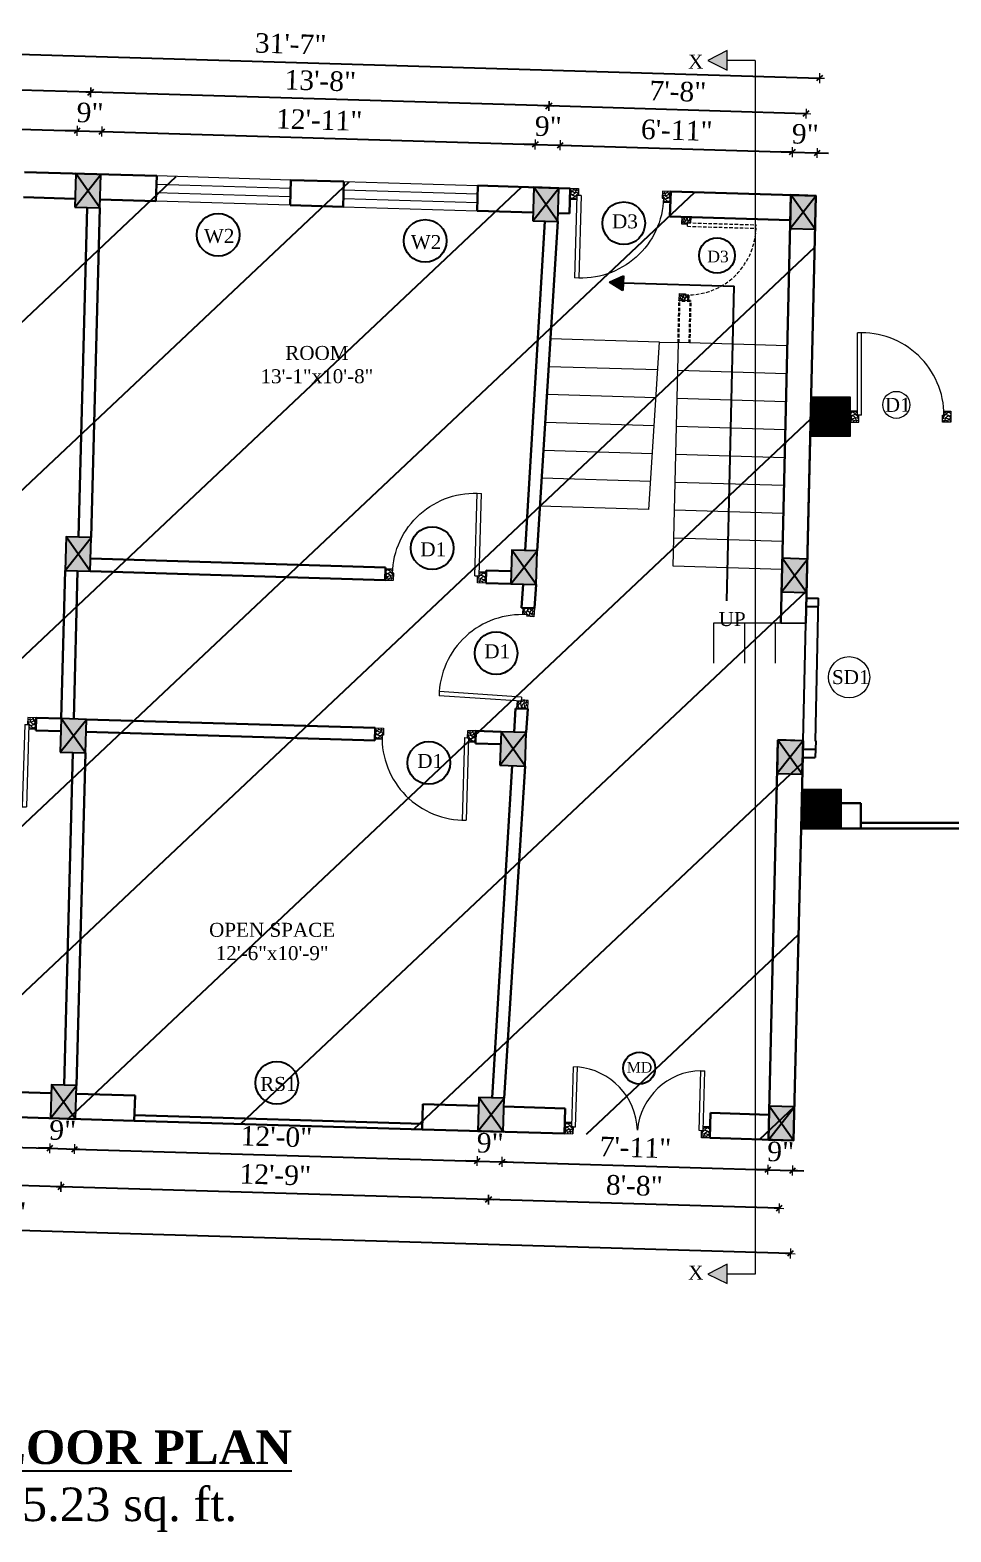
# Model space of a CAD drawing. Header units: inches. Extents: x 118463 to 132921, y -24238 to -19742.
# Drawn here: x 120069 to 120399, y -23437 to -22899 of the extents above; entities that cross this region are included whole.
import ezdxf

# ---------------------------------------------------------------- set-up
doc = ezdxf.new("R2010")
doc.units = ezdxf.units.IN
doc.header["$LTSCALE"] = 5
doc.header["$MEASUREMENT"] = 0
doc.linetypes.add('HIDDEN', pattern=[0.375, 0.25, -0.125])
for name, color, linetype, lineweight in [('A-WALL', 7, 'Continuous', 9), ('Dimension', 7, 'Continuous', 18), ('DOOR', 62, 'Continuous', 0), ('Dw', 2, 'Continuous', 18), ('tefriş', 30, 'Continuous', 9)]:
    doc.layers.add(name, color=color, linetype=linetype, lineweight=lineweight)
doc.layers.add('dim line', color=7, linetype='Continuous', lineweight=15, true_color=0xfab2b2)
doc.layers.add('TEXT', color=6, linetype='Continuous')
doc.layers.add('WALL', color=7, linetype='Continuous')
doc.styles.add('ordinary', font='times.ttf')
doc.dimstyles.new('Copy of 96', dxfattribs={"dimtxt": 7, "dimasz": 4, "dimexe": 0.5, "dimexo": 0.5, "dimgap": 3, "dimtad": 1, "dimdec": 1, "dimzin": 11, "dimdsep": 46, "dimlunit": 4, "dimtxsty": 'ordinary', "dimblk": 'OBLIQUE', "dimcen": 0.09, "dimse1": 1, "dimse2": 1, "dimclrt": 6, "dimazin": 0, "dimtfac": 1, "dimtdec": 1, "dimtix": 1, "dimtmove": 2, "dimatfit": 3, "dimldrblk": 'leader', "dimfxl": 0.5, "dimfxlon": 1, "dimtolj": 1, "dimtzin": 0, "dimarcsym": 0})

# ---------------------------------------------------------------- blocks, each defined once
blk = doc.blocks.new('C1a')
at = {"color": 1, "ltscale": 5}
for p, q in [((18657.75, 4625.76), (18648.75, 4625.76)), ((18648.75, 4625.76), (18648.82, 4613.76)), ((18657.82, 4613.76), (18657.75, 4625.76)), ((18648.82, 4613.76), (18657.82, 4613.76))]:
    blk.add_line(p, q, dxfattribs=at)
blk = doc.blocks.new('A$C27B36B59')
at = {"layer": 'DOOR'}
for p, q in [((0, 4), (0, 0)), ((2.5, 4), (0, 4)), ((0, 0), (3, 0)), ((2.5, 2.5), (2.5, 4)), ((3, 2.5), (2.5, 2.5)), ((3, 0), (3, 2.5))]:
    blk.add_line(p, q, dxfattribs=at)
for centre, radius, start, end in [((-1.4, -0.54), 4.75, 22.1411, 72.838), ((1.34, 2.09), 1.64, 45.138, 144.8948), ((2.21, 0.3), 2.49, 83.3149, 152.658), ((0.13, 0.37), 2.05, 349.4875, 93.6805), ((1.96, -0.47), 2.01, 58.7447, 166.495), ((-0.06, 0.32), 1.13, 343.542, 86.947), ((2.08, -0.4), 1.17, 38.2816, 160.1519)]:
    blk.add_arc(centre, radius, start, end, dxfattribs=at)
blk = doc.blocks.new('D2')
at = {"layer": 'DOOR'}
for p, q in [((74473.95, 24047.59), (74473.95, 24018.09)), ((74473.95, 24047.59), (74475.45, 24047.59)), ((74475.45, 24047.59), (74475.45, 24018.13))]:
    blk.add_line(p, q, dxfattribs=at)
blk.add_arc((74473.95, 24047.59), 29.5, 180, 272.9146, dxfattribs=at)
at = {"layer": 'DOOR', "xscale": -1, "rotation": 180}
blk.add_blockref('A$C27B36B59', (74441.95, 24050.09), dxfattribs=at)
at = {"layer": 'DOOR', "rotation": 180}
blk.add_blockref('A$C27B36B59', (74477.95, 24050.09), dxfattribs=at)
blk = doc.blocks.new('smalldoor hidden')
at = {"layer": 'DOOR', "linetype": 'HIDDEN'}
for p, q in [((9851.61, -757.15), (9876.16, -757.15)), ((9851.61, -758.4), (9851.61, -757.15)), ((9851.61, -758.4), (9876.19, -758.4))]:
    blk.add_line(p, q, dxfattribs=at)
blk.add_arc((9851.61, -758.4), 24.58, 270, 2.9146, dxfattribs=at)
at = {"layer": 'DOOR', "linetype": 'HIDDEN', "yscale": 0.8333000000020547, "zscale": 0.8333000000002357, "rotation": 270}
for p, xscale in [((9849.52, -755.07), 0.8332999999984168), ((9849.52, -785.07), -0.8332999999984168)]:
    blk.add_blockref('A$C27B36B59', p, dxfattribs=dict(at, xscale=xscale))
blk = doc.blocks.new('x-x')
at = {"ltscale": 5}
for points in [[(11364.03, -701.52), (11364.03, -694.51), (11357.15, -698.09)], [(11364.03, -1135.52), (11364.03, -1128.51), (11357.15, -1132.09)]]:
    blk.add_hatch(color=256, dxfattribs=at).paths.add_polyline_path(points)
for p, q in [((11364.03, -694.51), (11357.15, -698.09)), ((11357.15, -698.09), (11364.03, -701.52)), ((11364.03, -701.52), (11364.03, -694.51)), ((11374.13, -698.09), (11364.03, -698.09)), ((11374.13, -698.09), (11374.13, -1132.09)), ((11364.03, -1128.51), (11357.15, -1132.09)), ((11357.15, -1132.09), (11364.03, -1135.52)), ((11364.03, -1135.52), (11364.03, -1128.51)), ((11374.13, -1132.09), (11364.03, -1132.09))]:
    blk.add_line(p, q, dxfattribs=at)
at = {"layer": 'A-WALL', "color": 1, "ltscale": 5}
blk.add_line((11374.13, -1120.09), (11374.13, -1132.09), dxfattribs=at)
at = {"layer": 'TEXT', "style": 'ordinary'}
for p in [(11350.08, -700.97), (11350.08, -1134.1)]:
    blk.add_text('X', height=5, dxfattribs=at).set_placement(p)
blk = doc.blocks.new('oblique')
at = {"color": 0, "lineweight": -2}
blk.add_line((0.25, 0.25), (-0.25, -0.25), dxfattribs=at)
at = {"layer": 'dim line', "lineweight": 9}
for p, q in [((-0.4375, 0), (0.4375, 0)), ((0, 0.4375), (0, -0.4375))]:
    blk.add_line(p, q, dxfattribs=at)
blk = doc.blocks.new('*D2945')
at = {"layer": 'A-WALL', "color": 0, "lineweight": -2, "ltscale": 50, "transparency": 16777216}
blk.add_line((120337.38, -23320.93), (120233.43, -23317.82), dxfattribs=at)
at = {"layer": 'Defpoints', "color": 0, "ltscale": 50, "transparency": 16777216}
for p in [(120234.15, -23293.42), (120338.11, -23296.52), (120233.43, -23317.82)]:
    blk.add_point(p, dxfattribs=at)
at = {"layer": 'A-WALL', "color": 0, "lineweight": -2, "ltscale": 50, "transparency": 16777216, "xscale": 4, "yscale": 4, "zscale": 4}
for p, rotation in [((120233.43, -23317.82), 178.2899854281403), ((120337.38, -23320.93), 358.2899854281403)]:
    blk.add_blockref('oblique', p, dxfattribs=dict(at, rotation=rotation))
at = {"layer": 'A-WALL', "color": 6, "ltscale": 50, "transparency": 16777216, "insert": (120285.6, -23312.82), "char_height": 7, "attachment_point": 5, "rotation": 358.29, "style": 'ordinary'}
blk.add_mtext('\\A1;8\'-8"', dxfattribs=at)
blk = doc.blocks.new('_OBLIQUE')
at = {"color": 0, "linetype": 'ByBlock'}
blk.add_line((-0.5, -0.5), (0.5, 0.5), dxfattribs=at)
blk = doc.blocks.new('leader')
at = {"layer": 'Dimension'}
for p, q in [((0, -4.33), (0, 4.33)), ((-4.42, 0), (4.42, 0))]:
    blk.add_line(p, q, dxfattribs=at)
blk = doc.blocks.new('*D2946')
at = {"layer": 'A-WALL', "color": 0, "lineweight": -2, "ltscale": 50, "transparency": 16777216}
blk.add_line((120233.43, -23317.82), (120080.49, -23313.26), dxfattribs=at)
at = {"layer": 'Defpoints', "color": 0, "ltscale": 50, "transparency": 16777216}
for p in [(120081.22, -23288.85), (120234.15, -23293.42), (120080.49, -23313.26)]:
    blk.add_point(p, dxfattribs=at)
at = {"layer": 'A-WALL', "color": 0, "lineweight": -2, "ltscale": 50, "transparency": 16777216, "xscale": 4, "yscale": 4, "zscale": 4}
for p, rotation in [((120080.49, -23313.26), 178.2899854281424), ((120233.43, -23317.82), 358.2899854281424)]:
    blk.add_blockref('oblique', p, dxfattribs=dict(at, rotation=rotation))
at = {"layer": 'A-WALL', "color": 6, "ltscale": 50, "transparency": 16777216, "insert": (120157.16, -23308.97), "char_height": 7, "attachment_point": 5, "rotation": 358.29, "style": 'ordinary'}
blk.add_mtext('\\A1;12\'-9"', dxfattribs=at)
blk = doc.blocks.new('*D2947')
at = {"layer": 'A-WALL', "color": 0, "lineweight": -2, "ltscale": 50, "transparency": 16777216}
blk.add_line((120080.49, -23313.26), (119930.56, -23308.78), dxfattribs=at)
at = {"layer": 'Defpoints', "color": 0, "ltscale": 50, "transparency": 16777216}
for p in [(119931.29, -23284.38), (120081.22, -23288.85), (119930.56, -23308.78)]:
    blk.add_point(p, dxfattribs=at)
at = {"layer": 'A-WALL', "color": 0, "lineweight": -2, "ltscale": 50, "transparency": 16777216, "xscale": 4, "yscale": 4, "zscale": 4}
for p, rotation in [((119930.56, -23308.78), 178.2899854281424), ((120080.49, -23313.26), 358.2899854281424)]:
    blk.add_blockref('oblique', p, dxfattribs=dict(at, rotation=rotation))
at = {"layer": 'A-WALL', "color": 6, "ltscale": 50, "transparency": 16777216, "insert": (120005.72, -23304.46), "char_height": 7, "attachment_point": 5, "rotation": 358.29, "style": 'ordinary'}
blk.add_mtext('\\A1;12\'-6"', dxfattribs=at)
blk = doc.blocks.new('*D2934')
at = {"layer": 'A-WALL', "color": 0, "lineweight": -2, "ltscale": 50, "transparency": 16777216}
blk.add_line((120341.4, -23337.1), (119768.65, -23320), dxfattribs=at)
at = {"layer": 'Defpoints', "color": 0, "ltscale": 50, "transparency": 16777216}
for p in [(119769.86, -23279.56), (120342.61, -23296.66), (119768.65, -23320)]:
    blk.add_point(p, dxfattribs=at)
at = {"layer": 'A-WALL', "color": 0, "lineweight": -2, "ltscale": 50, "transparency": 16777216, "xscale": 4, "yscale": 4, "zscale": 4}
for p, rotation in [((119768.65, -23320), 178.2899854281424), ((120341.4, -23337.1), 358.2899854281424)]:
    blk.add_blockref('oblique', p, dxfattribs=dict(at, rotation=rotation))
at = {"layer": 'A-WALL', "color": 6, "ltscale": 50, "transparency": 16777216, "insert": (120055.22, -23322), "char_height": 7, "attachment_point": 5, "rotation": 358.29, "style": 'ordinary'}
blk.add_mtext('\\A1;48\'-0"', dxfattribs=at)
blk = doc.blocks.new('*D2957')
at = {"layer": 'A-WALL', "color": 0, "lineweight": -2, "ltscale": 50, "transparency": 16777216}
blk.add_line((119982.59, -22932.44), (120086.19, -22935.53), dxfattribs=at)
at = {"layer": 'Defpoints', "color": 0, "ltscale": 50, "transparency": 16777216}
for p in [(120086.19, -22935.53), (119982.13, -22947.74), (120085.73, -22950.84)]:
    blk.add_point(p, dxfattribs=at)
at = {"layer": 'A-WALL', "color": 0, "lineweight": -2, "ltscale": 50, "transparency": 16777216, "xscale": 4, "yscale": 4, "zscale": 4}
for p, rotation in [((119982.59, -22932.44), 178.2899854281425), ((120086.19, -22935.53), 358.2899854281425)]:
    blk.add_blockref('oblique', p, dxfattribs=dict(at, rotation=rotation))
at = {"layer": 'A-WALL', "color": 6, "ltscale": 50, "transparency": 16777216, "insert": (120034.58, -22927.43), "char_height": 7, "attachment_point": 5, "rotation": 358.29, "style": 'ordinary'}
blk.add_mtext('\\A1;8\'-8"', dxfattribs=at)
blk = doc.blocks.new('*D2958')
at = {"layer": 'A-WALL', "color": 0, "lineweight": -2, "ltscale": 50, "transparency": 16777216}
for p, q in [((120086.19, -22935.53), (120082.19, -22935.41)), ((120086.19, -22935.53), (120095.19, -22935.8)), ((120095.19, -22935.8), (120099.18, -22935.92))]:
    blk.add_line(p, q, dxfattribs=at)
at = {"layer": 'Defpoints', "color": 0, "ltscale": 50, "transparency": 16777216}
for p in [(120095.19, -22935.8), (120085.73, -22950.84), (120094.73, -22951.11)]:
    blk.add_point(p, dxfattribs=at)
at = {"layer": 'A-WALL', "color": 0, "lineweight": -2, "ltscale": 50, "transparency": 16777216, "xscale": 4, "yscale": 4, "zscale": 4}
for p, rotation in [((120086.19, -22935.53), 358.2899854281425), ((120095.19, -22935.8), 178.2899854281425)]:
    blk.add_blockref('oblique', p, dxfattribs=dict(at, rotation=rotation))
at = {"layer": 'A-WALL', "color": 6, "ltscale": 50, "transparency": 16777216, "insert": (120090.88, -22929.1), "char_height": 7, "attachment_point": 5, "rotation": 358.29, "style": 'ordinary'}
blk.add_mtext('\\A1;9"', dxfattribs=at)
blk = doc.blocks.new('*D2959')
at = {"layer": 'A-WALL', "color": 0, "lineweight": -2, "ltscale": 50, "transparency": 16777216}
blk.add_line((120095.19, -22935.8), (120250.12, -22940.43), dxfattribs=at)
at = {"layer": 'Defpoints', "color": 0, "ltscale": 50, "transparency": 16777216}
for p in [(120250.12, -22940.43), (120094.73, -22951.11), (120249.66, -22955.73)]:
    blk.add_point(p, dxfattribs=at)
at = {"layer": 'A-WALL', "color": 0, "lineweight": -2, "ltscale": 50, "transparency": 16777216, "xscale": 4, "yscale": 4, "zscale": 4}
for p, rotation in [((120095.19, -22935.8), 178.2899854281425), ((120250.12, -22940.43), 358.2899854281425)]:
    blk.add_blockref('oblique', p, dxfattribs=dict(at, rotation=rotation))
at = {"layer": 'A-WALL', "color": 6, "ltscale": 50, "transparency": 16777216, "insert": (120172.85, -22931.62), "char_height": 7, "attachment_point": 5, "rotation": 358.29, "style": 'ordinary'}
blk.add_mtext('\\A1;12\'-11"', dxfattribs=at)
blk = doc.blocks.new('*D2960')
at = {"layer": 'A-WALL', "color": 0, "lineweight": -2, "ltscale": 50, "transparency": 16777216}
for p, q in [((120250.12, -22940.43), (120246.12, -22940.31)), ((120250.12, -22940.43), (120259.11, -22940.69)), ((120259.11, -22940.69), (120263.11, -22940.81))]:
    blk.add_line(p, q, dxfattribs=at)
at = {"layer": 'Defpoints', "color": 0, "ltscale": 50, "transparency": 16777216}
for p in [(120259.11, -22940.69), (120249.66, -22955.73), (120258.66, -22956)]:
    blk.add_point(p, dxfattribs=at)
at = {"layer": 'A-WALL', "color": 0, "lineweight": -2, "ltscale": 50, "transparency": 16777216, "xscale": 4, "yscale": 4, "zscale": 4}
for p, rotation in [((120250.12, -22940.43), 358.2899854281425), ((120259.11, -22940.69), 178.2899854281425)]:
    blk.add_blockref('oblique', p, dxfattribs=dict(at, rotation=rotation))
at = {"layer": 'A-WALL', "color": 6, "ltscale": 50, "transparency": 16777216, "insert": (120254.81, -22933.99), "char_height": 7, "attachment_point": 5, "rotation": 358.29, "style": 'ordinary'}
blk.add_mtext('\\A1;9"', dxfattribs=at)
blk = doc.blocks.new('*D2961')
at = {"layer": 'A-WALL', "color": 0, "lineweight": -2, "ltscale": 50, "transparency": 16777216}
blk.add_line((120259.11, -22940.69), (120342.08, -22943.17), dxfattribs=at)
at = {"layer": 'Defpoints', "color": 0, "ltscale": 50, "transparency": 16777216}
for p in [(120342.08, -22943.17), (120258.66, -22956), (120341.62, -22958.48)]:
    blk.add_point(p, dxfattribs=at)
at = {"layer": 'A-WALL', "color": 0, "lineweight": -2, "ltscale": 50, "transparency": 16777216, "xscale": 4, "yscale": 4, "zscale": 4}
for p, rotation in [((120259.11, -22940.69), 178.2899854281425), ((120342.08, -22943.17), 358.2899854281425)]:
    blk.add_blockref('oblique', p, dxfattribs=dict(at, rotation=rotation))
at = {"layer": 'A-WALL', "color": 6, "ltscale": 50, "transparency": 16777216, "insert": (120300.79, -22935.37), "char_height": 7, "attachment_point": 5, "rotation": 358.29, "style": 'ordinary'}
blk.add_mtext('\\A1;6\'-11"', dxfattribs=at)
blk = doc.blocks.new('*D2962')
at = {"layer": 'A-WALL', "color": 0, "lineweight": -2, "ltscale": 50, "transparency": 16777216}
for p, q in [((120342.08, -22943.17), (120338.08, -22943.05)), ((120342.08, -22943.17), (120351.07, -22943.44)), ((120351.07, -22943.44), (120355.07, -22943.56))]:
    blk.add_line(p, q, dxfattribs=at)
at = {"layer": 'Defpoints', "color": 0, "ltscale": 50, "transparency": 16777216}
for p in [(120351.07, -22943.44), (120341.62, -22958.48), (120350.61, -22958.75)]:
    blk.add_point(p, dxfattribs=at)
at = {"layer": 'A-WALL', "color": 0, "lineweight": -2, "ltscale": 50, "transparency": 16777216, "xscale": 4, "yscale": 4, "zscale": 4}
for p, rotation in [((120342.08, -22943.17), 358.2899854281425), ((120351.07, -22943.44), 178.2899854281425)]:
    blk.add_blockref('oblique', p, dxfattribs=dict(at, rotation=rotation))
at = {"layer": 'A-WALL', "color": 6, "ltscale": 50, "transparency": 16777216, "insert": (120346.77, -22936.74), "char_height": 7, "attachment_point": 5, "rotation": 358.29, "style": 'ordinary'}
blk.add_mtext('\\A1;9"', dxfattribs=at)
blk = doc.blocks.new('*D2963')
at = {"layer": 'A-WALL', "color": 0, "lineweight": -2, "ltscale": 50, "transparency": 16777216}
blk.add_line((120346.99, -22929.41), (120255.03, -22926.66), dxfattribs=at)
at = {"layer": 'Defpoints', "color": 0, "ltscale": 50, "transparency": 16777216}
for p in [(120255.03, -22926.66), (120254.16, -22955.87), (120346.12, -22958.61)]:
    blk.add_point(p, dxfattribs=at)
at = {"layer": 'A-WALL', "color": 0, "lineweight": -2, "ltscale": 50, "transparency": 16777216, "xscale": 4, "yscale": 4, "zscale": 4}
for p, rotation in [((120255.03, -22926.66), 178.2899854281411), ((120346.99, -22929.41), 358.2899854281411)]:
    blk.add_blockref('oblique', p, dxfattribs=dict(at, rotation=rotation))
at = {"layer": 'A-WALL', "color": 6, "ltscale": 50, "transparency": 16777216, "insert": (120301.2, -22921.47), "char_height": 7, "attachment_point": 5, "rotation": 358.29, "style": 'ordinary'}
blk.add_mtext('\\A1;7\'-8"', dxfattribs=at)
blk = doc.blocks.new('*D2964')
at = {"layer": 'A-WALL', "color": 0, "lineweight": -2, "ltscale": 50, "transparency": 16777216}
blk.add_line((120255.03, -22926.66), (120091.1, -22921.77), dxfattribs=at)
at = {"layer": 'Defpoints', "color": 0, "ltscale": 50, "transparency": 16777216}
for p in [(120091.1, -22921.77), (120090.23, -22950.97), (120254.16, -22955.87)]:
    blk.add_point(p, dxfattribs=at)
at = {"layer": 'A-WALL', "color": 0, "lineweight": -2, "ltscale": 50, "transparency": 16777216, "xscale": 4, "yscale": 4, "zscale": 4}
for p, rotation in [((120091.1, -22921.77), 178.2899854281424), ((120255.03, -22926.66), 358.2899854281424)]:
    blk.add_blockref('oblique', p, dxfattribs=dict(at, rotation=rotation))
at = {"layer": 'A-WALL', "color": 6, "ltscale": 50, "transparency": 16777216, "insert": (120173.26, -22917.66), "char_height": 7, "attachment_point": 5, "rotation": 358.29, "style": 'ordinary'}
blk.add_mtext('\\A1;13\'-8"', dxfattribs=at)
blk = doc.blocks.new('*D2965')
at = {"layer": 'A-WALL', "color": 0, "lineweight": -2, "ltscale": 50, "transparency": 16777216}
blk.add_line((120091.1, -22921.77), (119977.83, -22918.39), dxfattribs=at)
at = {"layer": 'Defpoints', "color": 0, "ltscale": 50, "transparency": 16777216}
for p in [(119977.83, -22918.39), (119976.96, -22947.59), (120090.23, -22950.97)]:
    blk.add_point(p, dxfattribs=at)
at = {"layer": 'A-WALL', "color": 0, "lineweight": -2, "ltscale": 50, "transparency": 16777216, "xscale": 4, "yscale": 4, "zscale": 4}
for p, rotation in [((119977.83, -22918.39), 178.2899854281424), ((120091.1, -22921.77), 358.2899854281424)]:
    blk.add_blockref('oblique', p, dxfattribs=dict(at, rotation=rotation))
at = {"layer": 'A-WALL', "color": 6, "ltscale": 50, "transparency": 16777216, "insert": (120034.66, -22913.51), "char_height": 7, "attachment_point": 5, "rotation": 358.29, "style": 'ordinary'}
blk.add_mtext('\\A1;9\'-5"', dxfattribs=at)
blk = doc.blocks.new('*D2936')
at = {"layer": 'A-WALL', "color": 0, "lineweight": -2, "ltscale": 50, "transparency": 16777216}
blk.add_line((119973.04, -22905.4), (120351.87, -22916.71), dxfattribs=at)
at = {"layer": 'Defpoints', "color": 0, "ltscale": 50, "transparency": 16777216}
for p in [(120351.87, -22916.71), (119971.78, -22947.44), (120350.61, -22958.75)]:
    blk.add_point(p, dxfattribs=at)
at = {"layer": 'A-WALL', "color": 0, "lineweight": -2, "ltscale": 50, "transparency": 16777216, "xscale": 4, "yscale": 4, "zscale": 4}
for p, rotation in [((119973.04, -22905.4), 178.2899854281424), ((120351.87, -22916.71), 358.2899854281424)]:
    blk.add_blockref('oblique', p, dxfattribs=dict(at, rotation=rotation))
at = {"layer": 'A-WALL', "color": 6, "ltscale": 50, "transparency": 16777216, "insert": (120162.65, -22904.48), "char_height": 7, "attachment_point": 5, "rotation": 358.29, "style": 'ordinary'}
blk.add_mtext('\\A1;31\'-7"', dxfattribs=at)
blk = doc.blocks.new('*D2940')
at = {"layer": 'A-WALL', "color": 0, "lineweight": -2, "ltscale": 50, "transparency": 16777216}
blk.add_line((119935.47, -23295.27), (120076.4, -23299.47), dxfattribs=at)
at = {"layer": 'Defpoints', "color": 0, "ltscale": 50, "transparency": 16777216}
for p in [(119935.79, -23284.51), (120076.72, -23288.72), (120076.4, -23299.47)]:
    blk.add_point(p, dxfattribs=at)
at = {"layer": 'A-WALL', "color": 0, "lineweight": -2, "ltscale": 50, "transparency": 16777216, "xscale": 4, "yscale": 4, "zscale": 4}
for p, rotation in [((119935.47, -23295.27), 178.2899854281424), ((120076.4, -23299.47), 358.2899854281424)]:
    blk.add_blockref('oblique', p, dxfattribs=dict(at, rotation=rotation))
at = {"layer": 'A-WALL', "color": 6, "ltscale": 50, "transparency": 16777216, "insert": (120006.13, -23290.8), "char_height": 7, "attachment_point": 5, "rotation": 358.29, "style": 'ordinary'}
blk.add_mtext('\\A1;11\'-9"', dxfattribs=at)
blk = doc.blocks.new('*D2941')
at = {"layer": 'A-WALL', "color": 0, "lineweight": -2, "ltscale": 50, "transparency": 16777216}
for p, q in [((120076.4, -23299.47), (120072.41, -23299.35)), ((120076.4, -23299.47), (120085.4, -23299.74)), ((120085.4, -23299.74), (120089.4, -23299.86))]:
    blk.add_line(p, q, dxfattribs=at)
at = {"layer": 'Defpoints', "color": 0, "ltscale": 50, "transparency": 16777216}
for p in [(120076.72, -23288.72), (120085.72, -23288.99), (120085.4, -23299.74)]:
    blk.add_point(p, dxfattribs=at)
at = {"layer": 'A-WALL', "color": 0, "lineweight": -2, "ltscale": 50, "transparency": 16777216, "xscale": 4, "yscale": 4, "zscale": 4}
for p, rotation in [((120076.4, -23299.47), 358.2899854281424), ((120085.4, -23299.74), 178.2899854281424)]:
    blk.add_blockref('oblique', p, dxfattribs=dict(at, rotation=rotation))
at = {"layer": 'A-WALL', "color": 6, "ltscale": 50, "transparency": 16777216, "insert": (120081.1, -23293.04), "char_height": 7, "attachment_point": 5, "rotation": 358.29, "style": 'ordinary'}
blk.add_mtext('\\A1;9"', dxfattribs=at)
blk = doc.blocks.new('*D2942')
at = {"layer": 'A-WALL', "color": 0, "lineweight": -2, "ltscale": 50, "transparency": 16777216}
blk.add_line((120085.4, -23299.74), (120229.34, -23304.04), dxfattribs=at)
at = {"layer": 'Defpoints', "color": 0, "ltscale": 50, "transparency": 16777216}
for p in [(120085.72, -23288.99), (120229.66, -23293.29), (120229.34, -23304.04)]:
    blk.add_point(p, dxfattribs=at)
at = {"layer": 'A-WALL', "color": 0, "lineweight": -2, "ltscale": 50, "transparency": 16777216, "xscale": 4, "yscale": 4, "zscale": 4}
for p, rotation in [((120085.4, -23299.74), 178.2899854281424), ((120229.34, -23304.04), 358.2899854281424)]:
    blk.add_blockref('oblique', p, dxfattribs=dict(at, rotation=rotation))
at = {"layer": 'A-WALL', "color": 6, "ltscale": 50, "transparency": 16777216, "insert": (120157.56, -23295.33), "char_height": 7, "attachment_point": 5, "rotation": 358.29, "style": 'ordinary'}
blk.add_mtext('\\A1;12\'-0"', dxfattribs=at)
blk = doc.blocks.new('*D2943')
at = {"layer": 'A-WALL', "color": 0, "lineweight": -2, "ltscale": 50, "transparency": 16777216}
for p, q in [((120229.34, -23304.04), (120225.34, -23303.92)), ((120229.34, -23304.04), (120238.33, -23304.31)), ((120238.33, -23304.31), (120242.33, -23304.43))]:
    blk.add_line(p, q, dxfattribs=at)
at = {"layer": 'Defpoints', "color": 0, "ltscale": 50, "transparency": 16777216}
for p in [(120229.66, -23293.29), (120238.65, -23293.55), (120238.33, -23304.31)]:
    blk.add_point(p, dxfattribs=at)
at = {"layer": 'A-WALL', "color": 0, "lineweight": -2, "ltscale": 50, "transparency": 16777216, "xscale": 4, "yscale": 4, "zscale": 4}
for p, rotation in [((120229.34, -23304.04), 358.2899854281424), ((120238.33, -23304.31), 178.2899854281424)]:
    blk.add_blockref('oblique', p, dxfattribs=dict(at, rotation=rotation))
at = {"layer": 'A-WALL', "color": 6, "ltscale": 50, "transparency": 16777216, "insert": (120234.03, -23297.61), "char_height": 7, "attachment_point": 5, "rotation": 358.29, "style": 'ordinary'}
blk.add_mtext('\\A1;9"', dxfattribs=at)
blk = doc.blocks.new('*D2944')
at = {"layer": 'A-WALL', "color": 0, "lineweight": -2, "ltscale": 50, "transparency": 16777216}
blk.add_line((120238.33, -23304.31), (120333.29, -23307.14), dxfattribs=at)
at = {"layer": 'Defpoints', "color": 0, "ltscale": 50, "transparency": 16777216}
for p in [(120238.65, -23293.55), (120333.61, -23296.39), (120333.29, -23307.14)]:
    blk.add_point(p, dxfattribs=at)
at = {"layer": 'A-WALL', "color": 0, "lineweight": -2, "ltscale": 50, "transparency": 16777216, "xscale": 4, "yscale": 4, "zscale": 4}
for p, rotation in [((120238.33, -23304.31), 178.2899854281424), ((120333.29, -23307.14), 358.2899854281424)]:
    blk.add_blockref('oblique', p, dxfattribs=dict(at, rotation=rotation))
at = {"layer": 'A-WALL', "color": 6, "ltscale": 50, "transparency": 16777216, "insert": (120286.01, -23299.16), "char_height": 7, "attachment_point": 5, "rotation": 358.29, "style": 'ordinary'}
blk.add_mtext('\\A1;7\'-11"', dxfattribs=at)
blk = doc.blocks.new('*D2966')
at = {"layer": 'A-WALL', "color": 0, "lineweight": -2, "ltscale": 50, "transparency": 16777216}
for p, q in [((120333.29, -23307.14), (120329.29, -23307.02)), ((120333.29, -23307.14), (120342.29, -23307.41)), ((120342.29, -23307.41), (120346.28, -23307.53))]:
    blk.add_line(p, q, dxfattribs=at)
at = {"layer": 'Defpoints', "color": 0, "ltscale": 50, "transparency": 16777216}
for p in [(120333.61, -23296.39), (120342.61, -23296.66), (120342.29, -23307.41)]:
    blk.add_point(p, dxfattribs=at)
at = {"layer": 'A-WALL', "color": 0, "lineweight": -2, "ltscale": 50, "transparency": 16777216, "xscale": 4, "yscale": 4, "zscale": 4}
for p, rotation in [((120333.29, -23307.14), 358.2899854281424), ((120342.29, -23307.41), 178.2899854281424)]:
    blk.add_blockref('oblique', p, dxfattribs=dict(at, rotation=rotation))
at = {"layer": 'A-WALL', "color": 6, "ltscale": 50, "transparency": 16777216, "insert": (120337.98, -23300.71), "char_height": 7, "attachment_point": 5, "rotation": 358.29, "style": 'ordinary'}
blk.add_mtext('\\A1;9"', dxfattribs=at)

msp = doc.modelspace()

# ---------------------------------------------------------------- hatches: boundary and pattern name
at = {"layer": 'A-WALL', "ltscale": 5}
h = msp.add_hatch(dxfattribs=at)
h.set_pattern_fill('ANSI31', color=256)
h.set_pattern_definition([(45, (95926.82944, -24683.50437), (-0.08838834765, 0.08838834765), [])])
h.paths.add_polyline_path([(120348.91, -23044.78), (120362.91, -23044.78), (120362.91, -23030.78), (120348.91, -23030.78)])
h = msp.add_hatch(dxfattribs=at)
h.set_pattern_fill('ANSI31', color=256)
h.set_pattern_definition([(45, (95813.88373, -24674.7867), (-0.08838834765, 0.08838834765), [])])
h.paths.add_polyline_path([(120345.58, -23171.07), (120345.58, -23185.07), (120359.58, -23185.07), (120359.58, -23171.07)])
at = {"layer": 'WALL', "linetype": 'ByBlock', "ltscale": 5, "true_color": 0xf8991e}
h = msp.add_hatch(dxfattribs=at)
h.set_pattern_fill('ANSI31', color=30, scale=350, angle=-1.71)
h.set_pattern_definition([(43.29, (113405.57, -20503.353), (-29.999, 31.8453), [])])
h.paths.add_polyline_path([(119769.86, -23279.56), (119971.78, -22947.44), (120350.61, -22958.75), (120342.79, -23290.66), (120342.61, -23296.66)])
h = msp.add_hatch(color=30, dxfattribs=at)
h.dxf.hatch_style = 1
h.paths.add_polyline_path([(120090.05, -22956.97), (120085.37, -22962.83), (120094.37, -22963.1)])
h.paths.add_polyline_path([(120094.37, -22963.1), (120094.73, -22951.11), (120090.05, -22956.97)])
h.paths.add_polyline_path([(120090.05, -22956.97), (120094.73, -22951.11), (120085.73, -22950.84)])
h.paths.add_polyline_path([(120085.73, -22950.84), (120085.37, -22962.83), (120090.05, -22956.97)])
h = msp.add_hatch(color=30, dxfattribs=at)
h.dxf.hatch_style = 1
h.paths.add_polyline_path([(120253.98, -22961.86), (120249.3, -22967.73), (120258.3, -22968)])
h.paths.add_polyline_path([(120258.3, -22968), (120258.66, -22956), (120253.98, -22961.86)])
h.paths.add_polyline_path([(120253.98, -22961.86), (120258.66, -22956), (120249.66, -22955.73)])
h.paths.add_polyline_path([(120249.66, -22955.73), (120249.3, -22967.73), (120253.98, -22961.86)])
h = msp.add_hatch(color=30, dxfattribs=at)
h.dxf.hatch_style = 1
h.paths.add_polyline_path([(120350.33, -22970.74), (120345.97, -22964.61), (120341.33, -22970.47)])
h.paths.add_polyline_path([(120350.33, -22970.74), (120350.61, -22958.75), (120345.97, -22964.61)])
h.paths.add_polyline_path([(120350.61, -22958.75), (120341.62, -22958.48), (120345.97, -22964.61)])
h.paths.add_polyline_path([(120345.97, -22964.61), (120341.62, -22958.48), (120341.33, -22970.47)])
at = {"layer": 'WALL', "linetype": 'ByBlock', "ltscale": 5}
msp.add_hatch(color=2, dxfattribs=at).paths.add_polyline_path([(120276.76, -22989.72), (120281.69, -22987.46), (120281.54, -22992.71)])
at = {"layer": 'WALL', "linetype": 'ByBlock', "ltscale": 5, "true_color": 0xf8991e}
h = msp.add_hatch(color=30, dxfattribs=at)
h.dxf.hatch_style = 1
h.paths.add_polyline_path([(120086.6, -23086.92), (120081.93, -23092.79), (120090.92, -23093.06)])
h.paths.add_polyline_path([(120090.92, -23093.06), (120091.28, -23081.06), (120086.6, -23086.92)])
h.paths.add_polyline_path([(120086.6, -23086.92), (120091.28, -23081.06), (120082.28, -23080.79)])
h.paths.add_polyline_path([(120082.28, -23080.79), (120081.93, -23092.79), (120086.6, -23086.92)])
h = msp.add_hatch(color=30, dxfattribs=at)
h.dxf.hatch_style = 1
h.paths.add_polyline_path([(120246.14, -23091.69), (120241.47, -23097.55), (120250.46, -23097.82)])
h.paths.add_polyline_path([(120250.46, -23097.82), (120250.82, -23085.82), (120246.14, -23091.69)])
h.paths.add_polyline_path([(120246.14, -23091.69), (120250.82, -23085.82), (120241.83, -23085.56)])
h.paths.add_polyline_path([(120241.83, -23085.56), (120241.47, -23097.55), (120246.14, -23091.69)])
h = msp.add_hatch(color=30, dxfattribs=at)
h.dxf.hatch_style = 1
h.paths.add_polyline_path([(120347.25, -23100.71), (120342.89, -23094.58), (120338.25, -23100.44)])
h.paths.add_polyline_path([(120347.25, -23100.71), (120347.53, -23088.71), (120342.89, -23094.58)])
h.paths.add_polyline_path([(120347.53, -23088.71), (120338.54, -23088.44), (120342.89, -23094.58)])
h.paths.add_polyline_path([(120342.89, -23094.58), (120338.54, -23088.44), (120338.25, -23100.44)])
h = msp.add_hatch(color=30, dxfattribs=at)
h.dxf.hatch_style = 1
h.paths.add_polyline_path([(120084.88, -23151.9), (120080.2, -23157.77), (120089.2, -23158.03)])
h.paths.add_polyline_path([(120089.2, -23158.03), (120089.55, -23146.04), (120084.88, -23151.9)])
h.paths.add_polyline_path([(120084.88, -23151.9), (120089.55, -23146.04), (120080.56, -23145.77)])
h.paths.add_polyline_path([(120080.56, -23145.77), (120080.2, -23157.77), (120084.88, -23151.9)])
h = msp.add_hatch(color=30, dxfattribs=at)
h.dxf.hatch_style = 1
h.paths.add_polyline_path([(120242.23, -23156.6), (120237.55, -23162.46), (120246.55, -23162.73)])
h.paths.add_polyline_path([(120246.55, -23162.73), (120246.9, -23150.74), (120242.23, -23156.6)])
h.paths.add_polyline_path([(120242.23, -23156.6), (120246.9, -23150.74), (120237.91, -23150.47)])
h.paths.add_polyline_path([(120237.91, -23150.47), (120237.55, -23162.46), (120242.23, -23156.6)])
h = msp.add_hatch(color=30, dxfattribs=at)
h.dxf.hatch_style = 1
h.paths.add_polyline_path([(120345.71, -23165.69), (120341.35, -23159.56), (120336.71, -23165.42)])
h.paths.add_polyline_path([(120345.71, -23165.69), (120345.99, -23153.69), (120341.35, -23159.56)])
h.paths.add_polyline_path([(120345.99, -23153.69), (120337, -23153.43), (120341.35, -23159.56)])
h.paths.add_polyline_path([(120341.35, -23159.56), (120337, -23153.43), (120336.71, -23165.42)])
h = msp.add_hatch(color=30, dxfattribs=at)
h.dxf.hatch_style = 1
h.paths.add_polyline_path([(120081.4, -23282.86), (120076.72, -23288.72), (120085.72, -23288.99)])
h.paths.add_polyline_path([(120085.72, -23288.99), (120086.08, -23276.99), (120081.4, -23282.86)])
h.paths.add_polyline_path([(120081.4, -23282.86), (120086.08, -23276.99), (120077.08, -23276.73)])
h.paths.add_polyline_path([(120077.08, -23276.73), (120076.72, -23288.72), (120081.4, -23282.86)])
h = msp.add_hatch(color=30, dxfattribs=at)
h.dxf.hatch_style = 1
h.paths.add_polyline_path([(120234.33, -23287.42), (120229.66, -23293.29), (120238.65, -23293.55)])
h.paths.add_polyline_path([(120238.65, -23293.55), (120239.01, -23281.56), (120234.33, -23287.42)])
h.paths.add_polyline_path([(120234.33, -23287.42), (120239.01, -23281.56), (120230.01, -23281.29)])
h.paths.add_polyline_path([(120230.01, -23281.29), (120229.66, -23293.29), (120234.33, -23287.42)])
h = msp.add_hatch(color=30, dxfattribs=at)
h.dxf.hatch_style = 1
h.paths.add_polyline_path([(120342.61, -23296.66), (120338.25, -23290.52), (120333.61, -23296.39)])
h.paths.add_polyline_path([(120342.61, -23296.66), (120342.89, -23284.66), (120338.25, -23290.52)])
h.paths.add_polyline_path([(120342.89, -23284.66), (120333.89, -23284.39), (120338.25, -23290.52)])
h.paths.add_polyline_path([(120338.25, -23290.52), (120333.89, -23284.39), (120333.61, -23296.39)])

# ---------------------------------------------------------------- linework, layer by layer
at = {"color": 1, "ltscale": 5}
for p, q in [((120085.37, -22962.83), (120094.73, -22951.11)), ((120094.37, -22963.1), (120085.73, -22950.84)), ((120249.3, -22967.73), (120258.66, -22956)), ((120258.3, -22968), (120249.66, -22955.73)), ((120341.33, -22970.47), (120350.61, -22958.75)), ((120350.33, -22970.74), (120341.62, -22958.48)), ((120255.34, -23019.93), (120255, -23019.91)), ((120081.93, -23092.79), (120091.28, -23081.06)), ((120090.92, -23093.06), (120082.28, -23080.79)), ((120241.47, -23097.55), (120250.82, -23085.82)), ((120250.46, -23097.82), (120241.83, -23085.56)), ((120338.25, -23100.44), (120347.53, -23088.71)), ((120347.25, -23100.71), (120338.54, -23088.44)), ((120080.2, -23157.77), (120089.55, -23146.04)), ((120089.2, -23158.03), (120080.56, -23145.77)), ((120237.55, -23162.46), (120246.9, -23150.74)), ((120246.55, -23162.73), (120237.91, -23150.47)), ((120345.99, -23153.69), (120336.71, -23165.42)), ((120345.71, -23165.69), (120337, -23153.43)), ((120076.72, -23288.72), (120086.08, -23276.99)), ((120085.72, -23288.99), (120077.08, -23276.73)), ((120229.66, -23293.29), (120239.01, -23281.56)), ((120238.65, -23293.55), (120230.01, -23281.29)), ((120333.61, -23296.39), (120342.89, -23284.66)), ((120342.61, -23296.66), (120333.89, -23284.39))]:
    msp.add_line(p, q, dxfattribs=at)
at = {"layer": 'A-WALL', "lineweight": 30}
for p, q in [((120114.72, -22951.7), (120067.36, -22950.29)), ((120114.72, -22951.7), (120114.45, -22960.7)), ((120162.7, -22953.14), (120162.43, -22962.13)), ((120181.69, -22953.7), (120162.7, -22953.14)), ((120181.69, -22953.7), (120181.42, -22962.7)), ((120085.46, -22959.83), (120067.09, -22959.29)), ((120229.67, -22955.14), (120229.4, -22964.13)), ((120258.66, -22956), (120229.67, -22955.14)), ((120262.65, -22956.12), (120258.66, -22956)), ((120262.65, -22956.12), (120262.39, -22965.12)), ((120298.64, -22957.19), (120298.37, -22966.19)), ((120350.61, -22958.75), (120298.64, -22957.19)), ((120337.99, -23111.69), (120341.62, -22958.48)), ((120346.99, -23111.69), (120350.61, -22958.75)), ((120086.76, -23080.93), (120089.89, -22962.97)), ((120091.28, -23081.06), (120094.37, -22963.1)), ((120114.45, -22960.7), (120094.46, -22960.1)), ((120181.42, -22962.7), (120162.43, -22962.13)), ((120249.39, -22964.73), (120229.4, -22964.13)), ((120253.62, -22967.86), (120246.51, -23085.7)), ((120258.3, -22968), (120250.82, -23085.82)), ((120262.39, -22965.12), (120258.39, -22965)), ((120341.41, -22967.47), (120298.37, -22966.19)), ((120348.91, -23030.78), (120346.99, -23111.69)), ((120080.56, -23145.77), (120081.93, -23092.79)), ((120085.06, -23145.89), (120086.42, -23092.9)), ((120090.92, -23093.06), (120196.49, -23096.21)), ((120091.06, -23088.56), (120196.62, -23091.71)), ((120196.62, -23091.71), (120196.49, -23096.21)), ((120232.61, -23092.78), (120232.47, -23097.28)), ((120232.61, -23092.78), (120241.6, -23093.05)), ((120232.47, -23097.28), (120241.47, -23097.55)), ((120245.78, -23097.68), (120245.27, -23106.17)), ((120250.46, -23097.82), (120249.89, -23106.31)), ((120245.27, -23106.17), (120249.89, -23106.31)), ((120243.1, -23142.12), (120242.59, -23150.61)), ((120243.1, -23142.12), (120247.48, -23142.25)), ((120071.56, -23145.5), (120071.43, -23150)), ((120080.56, -23145.77), (120071.56, -23145.5)), ((120089.53, -23146.04), (120192.93, -23149.13)), ((120247.48, -23142.25), (120246.9, -23150.74)), ((120080.42, -23150.27), (120071.43, -23150)), ((120089.4, -23150.54), (120192.79, -23153.62)), ((120192.93, -23149.13), (120192.79, -23153.62)), ((120228.91, -23150.2), (120228.78, -23154.7)), ((120228.91, -23150.2), (120237.91, -23150.47)), ((120081.56, -23276.86), (120084.72, -23157.9)), ((120086.08, -23276.99), (120089.2, -23158.03)), ((120228.78, -23154.7), (120237.77, -23154.97)), ((120333.61, -23296.39), (120337, -23153.43)), ((120345.99, -23153.69), (120345.25, -23185.07)), ((120345.25, -23185.07), (120345.99, -23153.69)), ((120241.87, -23162.59), (120234.7, -23281.43)), ((120246.55, -23162.73), (120239.01, -23281.56)), ((120359.58, -23176.07), (120366.69, -23176.07)), ((120366.69, -23185.07), (120366.69, -23176.07)), ((120342.61, -23296.66), (120345.25, -23185.07)), ((120712.05, -23185.07), (120345.25, -23185.07)), ((120462.69, -23183.07), (120366.69, -23183.07)), ((120056, -23279.1), (120076.99, -23279.72)), ((120085.99, -23279.99), (120106.98, -23280.62)), ((120106.71, -23289.61), (120106.98, -23280.62)), ((120209.67, -23292.69), (120209.93, -23283.69)), ((120209.93, -23283.69), (120229.93, -23284.29)), ((120238.92, -23284.56), (120260.91, -23285.21)), ((120260.64, -23294.21), (120260.91, -23285.21)), ((120312.62, -23295.76), (120312.89, -23286.77)), ((120312.89, -23286.77), (120333.82, -23287.45)), ((120055.73, -23288.09), (120106.71, -23289.61)), ((120106.71, -23289.61), (120209.67, -23292.69)), ((120106.77, -23287.62), (120209.73, -23290.69)), ((120209.67, -23292.69), (120260.64, -23294.21)), ((120312.62, -23295.76), (120342.61, -23296.66))]:
    msp.add_line(p, q, dxfattribs=at)
at = {"layer": 'A-WALL', "linetype": 'HIDDEN', "lineweight": 30}
for p, q in [((120301.36, -23011.3), (120301.71, -22996.28)), ((120305.71, -22996.4), (120301.71, -22996.28)), ((120305.35, -23011.42), (120305.71, -22996.4))]:
    msp.add_line(p, q, dxfattribs=at)
at = {"layer": 'A-WALL', "ltscale": 5}
for p, q in [((120362.91, -23030.78), (120348.91, -23030.78)), ((120346.99, -23111.69), (120313.99, -23111.69)), ((120313.99, -23111.69), (120313.99, -23125.97)), ((120324.99, -23111.69), (120324.99, -23125.97)), ((120335.99, -23111.69), (120335.99, -23125.97)), ((120337.99, -23111.69), (120346.99, -23111.69))]:
    msp.add_line(p, q, dxfattribs=at)
for points in [[(120348.91, -23044.78), (120362.91, -23044.78), (120362.91, -23030.78), (120348.91, -23030.78)], [(120345.58, -23171.07), (120359.58, -23171.07), (120359.58, -23185.07), (120345.58, -23185.07)]]:
    msp.add_lwpolyline(points, close=True, dxfattribs=at)
for centre, radius in [((120379.36, -23033.56), 4.82), ((120362.46, -23130.99), 7.38)]:
    msp.add_circle(centre, radius, dxfattribs=at)
at = {"layer": 'DOOR', "ltscale": 0.5}
for p, q in [((120263.22, -23291.79), (120263.86, -23270.34)), ((120265.26, -23270.39), (120263.86, -23270.34)), ((120264.62, -23291.83), (120265.26, -23270.39)), ((120308.8, -23293.15), (120309.44, -23271.7)), ((120309.44, -23271.7), (120310.84, -23271.75)), ((120310.2, -23293.19), (120310.84, -23271.75)), ((120260.76, -23290.21), (120263.16, -23290.28)), ((120263.22, -23291.79), (120264.62, -23291.83)), ((120263.71, -23291.9), (120263.64, -23294.3)), ((120312.74, -23291.76), (120310.34, -23291.69)), ((120260.64, -23294.21), (120263.64, -23294.3)), ((120310.2, -23293.19), (120308.8, -23293.15)), ((120309.69, -23293.27), (120309.62, -23295.67))]:
    msp.add_line(p, q, dxfattribs=at)
for centre, start, end in [((120263.32, -23293.68), 1.7096, 85.2565), ((120309.98, -23295.08), 91.3235, 174.8704)]:
    msp.add_arc(centre, 23.38, start, end, dxfattribs=at)
at = {"layer": 'Dw', "color": 3}
for p, q in [((120162.7, -22953.14), (120114.72, -22951.7)), ((120181.69, -22953.7), (120229.67, -22955.14)), ((120162.52, -22959.13), (120114.54, -22957.7)), ((120162.61, -22956.13), (120114.63, -22954.7)), ((120181.6, -22956.7), (120229.58, -22958.13)), ((120162.43, -22962.13), (120114.45, -22960.7)), ((120181.42, -22962.7), (120229.4, -22964.13)), ((120181.51, -22959.7), (120229.49, -22961.13))]:
    msp.add_line(p, q, dxfattribs=at)
at = {"layer": 'tefriş', "ltscale": 5}
for p, q in [((120294.62, -23011.1), (120255.64, -23009.93)), ((120290.82, -23071.01), (120294.62, -23011.1)), ((120294.62, -23011.1), (120301.36, -23011.3)), ((120299.46, -23091.28), (120301.36, -23011.3)), ((120340.34, -23012.46), (120301.36, -23011.3)), ((120293.99, -23021.07), (120255, -23019.91)), ((120340.1, -23022.46), (120301.12, -23021.3)), ((120293.35, -23031.05), (120254.37, -23029.88)), ((120339.87, -23032.46), (120300.88, -23031.3)), ((120292.72, -23041.02), (120253.74, -23039.86)), ((120339.63, -23042.46), (120300.65, -23041.29)), ((120292.09, -23051.04), (120253.1, -23049.88)), ((120339.39, -23052.45), (120300.41, -23051.29)), ((120291.46, -23060.97), (120252.47, -23059.81)), ((120339.15, -23062.45), (120300.17, -23061.29)), ((120290.82, -23071.01), (120251.84, -23069.85)), ((120338.92, -23072.45), (120299.93, -23071.28)), ((120338.68, -23082.45), (120299.7, -23081.28)), ((120338.44, -23092.44), (120299.46, -23091.28))]:
    msp.add_line(p, q, dxfattribs=at)
at = {"layer": 'TEXT'}
for centre, radius in [((120281.82, -22968.62), 7.64), ((120136.73, -22972.72), 7.64), ((120210.77, -22974.93), 7.64), ((120315.2, -22980.13), 6.37), ((120213.31, -23084.79), 7.64), ((120236.14, -23122.38), 7.64), ((120212.09, -23161.62), 7.64), ((120287.39, -23270.79), 5.73), ((120157.67, -23276.05), 7.64)]:
    msp.add_circle(centre, radius, dxfattribs=at)
at = {"layer": 'WALL', "color": 2, "linetype": 'ByBlock', "ltscale": 5}
for p, q in [((120276.76, -22989.72), (120281.69, -22987.46)), ((120281.54, -22992.71), (120276.76, -22989.72)), ((120281.69, -22987.46), (120281.54, -22992.71)), ((120281.62, -22989.87), (120321.34, -22991.05)), ((120318.67, -23103.61), (120321.34, -22991.05))]:
    msp.add_line(p, q, dxfattribs=at)
at = {"layer": 'WALL', "color": 2, "linetype": 'ByBlock'}
for p, q in [((120347.2, -23102.69), (120351.49, -23102.69)), ((120350.49, -23153.8), (120351.49, -23102.69)), ((120347.13, -23105.69), (120351.43, -23105.69)), ((120345.99, -23153.69), (120346.99, -23111.69)), ((120345.92, -23156.69), (120350.42, -23156.69)), ((120350.5, -23153.69), (120350.35, -23159.69)), ((120345.85, -23159.69), (120350.37, -23159.69))]:
    msp.add_line(p, q, dxfattribs=at)
at = {"layer": 'WALL', "color": 2, "linetype": 'ByBlock', "ltscale": 5}
for points in [[(120085.37, -22962.83), (120094.37, -22963.1), (120094.73, -22951.11), (120085.73, -22950.84)], [(120249.3, -22967.73), (120258.3, -22968), (120258.66, -22956), (120249.66, -22955.73)], [(120341.62, -22958.48), (120341.33, -22970.47), (120350.33, -22970.74), (120350.61, -22958.75)], [(120081.93, -23092.79), (120090.92, -23093.06), (120091.28, -23081.06), (120082.28, -23080.79)], [(120241.47, -23097.55), (120250.46, -23097.82), (120250.82, -23085.82), (120241.83, -23085.56)], [(120338.54, -23088.44), (120338.25, -23100.44), (120347.25, -23100.71), (120347.53, -23088.71)], [(120080.2, -23157.77), (120089.2, -23158.03), (120089.55, -23146.04), (120080.56, -23145.77)], [(120237.55, -23162.46), (120246.55, -23162.73), (120246.9, -23150.74), (120237.91, -23150.47)], [(120337, -23153.43), (120336.71, -23165.42), (120345.71, -23165.69), (120345.99, -23153.69)], [(120076.72, -23288.72), (120085.72, -23288.99), (120086.08, -23276.99), (120077.08, -23276.73)], [(120229.66, -23293.29), (120238.65, -23293.55), (120239.01, -23281.56), (120230.01, -23281.29)], [(120333.89, -23284.39), (120333.61, -23296.39), (120342.61, -23296.66), (120342.89, -23284.66)]]:
    msp.add_lwpolyline(points, close=True, dxfattribs=at)

# ---------------------------------------------------------------- block references
at = {"layer": 'A-WALL', "color": 1}
msp.add_blockref('x-x', (108954.77, -22212.34), dxfattribs=at)
at = {"layer": 'A-WALL', "color": 1, "rotation": 358.2899854281413}
msp.add_blockref('smalldoor hidden', (110480, -21917.64), dxfattribs=at)
at = {"layer": 'DOOR', "rotation": 358.2899854281413}
msp.add_blockref('A$C27B36B59', (120260.64, -23294.21), dxfattribs=at)
at = {"layer": 'DOOR', "xscale": -1, "rotation": 358.2899854281413}
msp.add_blockref('A$C27B36B59', (120312.62, -23295.76), dxfattribs=at)
at = {"layer": 'WALL', "color": 2, "linetype": 'ByBlock', "xscale": -1}
for p, rotation in [((193989.76, -49217.99), 358.2899854281413), ((46505.37, 3164.59), 178.2899854281413)]:
    msp.add_blockref('D2', p, dxfattribs=dict(at, rotation=rotation))
at = {"layer": 'WALL', "color": 2, "linetype": 'ByBlock', "ltscale": 5}
for p, rotation in [((101563.14, -27025.68), 358.2899854281413), ((101560.06, -27155.65), 358.2899854281578), ((101558.52, -27220.63), 358.2899854281578), ((101555.42, -27351.59), 358.2899854281413)]:
    msp.add_blockref('C1a', p, dxfattribs=dict(at, rotation=rotation))
at = {"layer": 'WALL', "color": 2, "linetype": 'ByBlock'}
for p, rotation in [((194840.86, 1010.3), 180.0000000001832), ((101249.15, 52781.63), 266.1524916298357), ((44909.1, -44962.39), 358.2899854281413), ((45066.45, -44967.08), 358.2899854281413)]:
    msp.add_blockref('D2', p, dxfattribs=dict(at, rotation=rotation))

# ---------------------------------------------------------------- texts
at = {"layer": 'TEXT', "style": 'ordinary'}
for s, height, p in [('D3', 5, (120277.66, -22970.42)), ('W2', 5, (120131.61, -22975.63)), ('W2', 5, (120205.65, -22977.84)), ('D3', 4.167, (120311.71, -22982.58)), ('D1', 5, (120375.23, -23036.05)), ('D1', 5, (120209.07, -23087.72)), ('UP', 5, (120315.79, -23112.68)), ('D1', 5, (120231.94, -23124.18)), ('SD1', 5, (120356.34, -23133.43)), ('D1', 5, (120207.94, -23163.42)), ('MD', 3.75, (120282.89, -23272.39)), ('RS1', 5, (120151.74, -23278.94))]:
    msp.add_text(s, height=height, dxfattribs=at).set_placement(p)
at = {"layer": 'TEXT', "char_height": 5, "attachment_point": 8, "style": 'ordinary'}
for s, insert in [('ROOM\\P13\'-1"x10\'-8"', (120172.03, -23025.89)), ('OPEN SPACE\\P12\'-6"x10\'-9"', (120156.02, -23232.23))]:
    msp.add_mtext_dynamic_manual_height_columns(s, width=101.5687, gutter_width=1720.72, heights=[0], dxfattribs=dict(at, insert=insert))
at = {"layer": 'TEXT', "char_height": 12, "width": 219.8151, "attachment_point": 8, "style": 'ordinary'}
for s, insert in [('{\\fTimes New Roman|b1|i0|c0|p18;\\LGROUND FLOOR PLAN}', (120061.38, -23412.56)), ('AREA = 1235.23 sq. ft.', (120057.07, -23436.69))]:
    msp.add_mtext(s, dxfattribs=dict(at, insert=insert))

# ---------------------------------------------------------------- dimensions: what is measured, and where the dimension line sits
at = {"layer": 'A-WALL', "ltscale": 50}
for base, p1, p2, angle, picture, middle in [((120351.87, -22916.71), (119971.78, -22947.44), (120350.61, -22958.75), 358.29, '*D2936', (120162.65, -22904.48)), ((119977.83, -22918.39), (120090.23, -22950.97), (119976.96, -22947.59), 358.29, '*D2965', (120034.66, -22913.51)), ((120091.1, -22921.77), (120254.16, -22955.87), (120090.23, -22950.97), 358.29, '*D2964', (120173.26, -22917.66)), ((120086.19, -22935.53), (119982.13, -22947.74), (120085.73, -22950.84), 178.29, '*D2957', (120034.58, -22927.43)), ((120095.19, -22935.8), (120085.73, -22950.84), (120094.73, -22951.11), 178.29, '*D2958', (120090.88, -22929.1)), ((120250.12, -22940.43), (120094.73, -22951.11), (120249.66, -22955.73), 178.29, '*D2959', (120172.85, -22931.62)), ((120259.11, -22940.69), (120249.66, -22955.73), (120258.66, -22956), 178.29, '*D2960', (120254.81, -22933.99)), ((120342.08, -22943.17), (120258.66, -22956), (120341.62, -22958.48), 178.29, '*D2961', (120300.79, -22935.37)), ((120351.07, -22943.44), (120341.62, -22958.48), (120350.61, -22958.75), 178.29, '*D2962', (120346.77, -22936.74)), ((119930.56, -23308.78), (120081.22, -23288.85), (119931.29, -23284.38), 358.29, '*D2947', (120005.72, -23304.46)), ((120076.4, -23299.47), (119935.79, -23284.51), (120076.72, -23288.72), 358.29, '*D2940', (120006.13, -23290.8)), ((120085.4, -23299.74), (120076.72, -23288.72), (120085.72, -23288.99), 358.29, '*D2941', (120081.1, -23293.04)), ((120080.49, -23313.26), (120234.15, -23293.42), (120081.22, -23288.85), 358.29, '*D2946', (120157.16, -23308.97)), ((120229.34, -23304.04), (120085.72, -23288.99), (120229.66, -23293.29), 358.29, '*D2942', (120157.56, -23295.33)), ((120238.33, -23304.31), (120229.66, -23293.29), (120238.65, -23293.55), 358.29, '*D2943', (120234.03, -23297.61)), ((120333.29, -23307.14), (120238.65, -23293.55), (120333.61, -23296.39), 358.29, '*D2944', (120286.01, -23299.16)), ((120342.29, -23307.41), (120333.61, -23296.39), (120342.61, -23296.66), 358.29, '*D2966', (120337.98, -23300.71))]:
    dim = msp.add_linear_dim(base=base, p1=p1, p2=p2, angle=angle, dimstyle='Copy of 96', override={"dimdec": 0, "dimblk": 'oblique', "dimtdec": 0, "dimarcsym": 1}, dxfattribs=at)
    dim.commit()
    dim.dimension.update_dxf_attribs({"geometry": picture, "text_midpoint": middle})
for p1, p2, distance, picture, middle in [((120346.12, -22958.61), (120254.16, -22955.87), -29.21, '*D2963', (120301.2, -22921.47)), ((120338.11, -23296.52), (120234.15, -23293.42), 24.41, '*D2945', (120285.6, -23312.82))]:
    dim = msp.add_aligned_dim(p1=p1, p2=p2, distance=distance, dimstyle='Copy of 96', override={"dimdec": 0, "dimblk": 'oblique', "dimtdec": 0, "dimarcsym": 1}, dxfattribs=at)
    dim.commit()
    dim.dimension.update_dxf_attribs({"geometry": picture, "text_midpoint": middle})
dim = msp.add_linear_dim(base=(119768.65, -23320), p1=(120342.61, -23296.66), p2=(119769.86, -23279.56), angle=358.29, text='48\'-0"', dimstyle='Copy of 96', override={"dimdec": 0, "dimblk": 'oblique', "dimtdec": 0, "dimarcsym": 1}, dxfattribs=at)
dim.commit()
dim.dimension.update_dxf_attribs({"geometry": '*D2934', "text_midpoint": (120055.22, -23322)})

doc.saveas('drawing.dxf')
